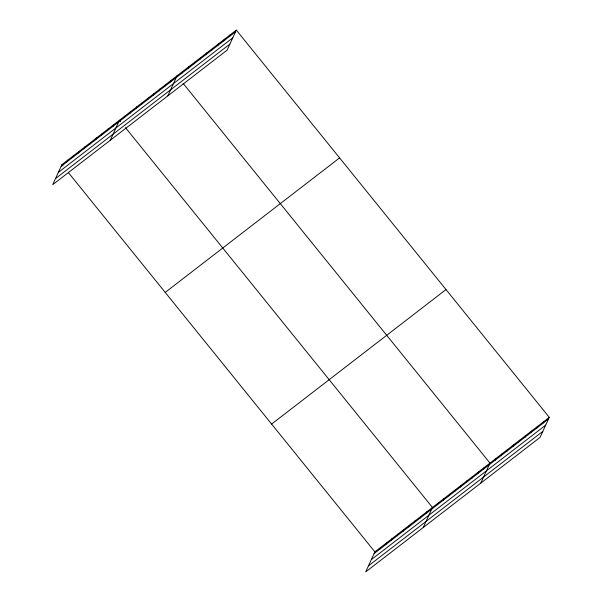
<?xml version="1.0" encoding="UTF-8"?>
<svg xmlns="http://www.w3.org/2000/svg" width="602" height="602" viewBox="0 0 602 602"><rect width="100%" height="100%" fill="white"/><g stroke="black" fill="none" stroke-linecap="round" stroke-linejoin="round"><path stroke-width="0.9" d="M236.315 30.1L61.931 164.617L52.72 184.648L227.105 50.139L236.315 30.1L549.28 417.352L540.069 437.383L365.685 571.9L374.895 551.861L549.28 417.352M66.905 161.885L67.687 160.177M72.654 157.446L73.444 155.737M78.41 153.006L79.201 151.298M84.167 148.566L84.95 146.858M89.924 144.134L90.706 142.418M95.673 139.694L96.463 137.978M101.429 135.254L102.22 133.539M107.186 130.815L107.969 129.099M112.935 126.375L113.725 124.659M110.264 140.258L119.482 120.227L120.573 121.574M124.448 117.495L125.239 115.787M130.205 113.056L130.988 111.347M135.954 108.616L136.744 106.908M141.711 104.176L142.501 102.468M147.467 99.744L148.258 98.028M153.224 95.304L154.007 93.588M158.973 90.864L159.763 89.149M164.73 86.425L165.52 84.709M170.486 81.985L171.277 80.277M167.815 95.868L177.026 75.837M182.173 72.97L182.955 71.262M188.095 68.402L188.885 66.687M194.025 63.827L194.815 62.111M199.954 59.252L200.744 57.544M205.884 54.677L206.674 52.968M211.814 50.109L212.604 48.393M217.743 45.534L218.534 43.818M223.673 40.959L224.463 39.25M229.603 36.383L230.385 34.675M379.862 549.137L380.652 547.429M385.619 544.697L386.409 542.989M391.375 540.257L392.158 538.549M397.132 535.818L397.914 534.109M402.881 531.378L403.671 529.67M408.638 526.946L409.428 525.23M414.394 522.506L415.177 520.79M420.151 518.066L420.933 516.35M425.9 513.626L426.69 511.911M423.229 527.51L432.447 507.471L125.494 127.662M437.413 504.747L438.196 503.039M443.17 500.307L443.952 498.599M448.919 495.867L449.709 494.159M454.676 491.428L455.466 489.719M460.432 486.988L461.215 485.28M466.181 482.556L466.971 480.84M471.938 478.116L472.728 476.4M477.695 473.676L478.485 471.96M483.451 469.236L484.234 467.521M480.772 483.12L489.99 463.088L183.038 83.272M495.13 460.221L495.92 458.513M501.06 455.646L501.85 453.938M506.989 451.079L507.779 449.363M512.919 446.503L513.709 444.788M518.849 441.928L519.639 440.22M524.778 437.353L525.569 435.645M530.708 432.785L531.491 431.07M536.638 428.21L537.42 426.494M542.568 423.635L543.35 421.927M61.148 166.325L235.532 31.808M58.364 172.375L232.748 37.858M55.497 178.606L229.881 44.089M165.211 292.406L339.596 157.89M271.622 424.071L446.007 289.554M374.113 553.577L548.497 419.06M371.329 559.619L545.713 425.11M368.462 565.85L542.846 431.341M61.931 164.617L63.029 165.964M68.493 172.729L374.895 551.861"/></g></svg>
